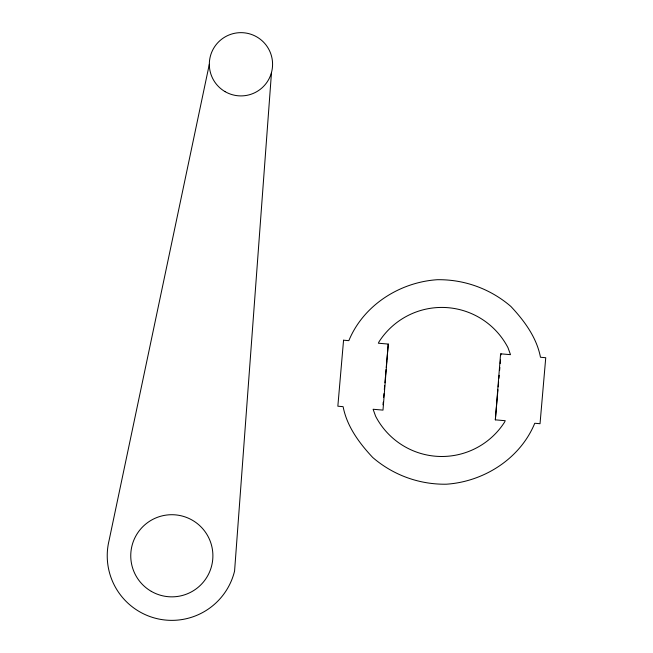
<?xml version="1.0" encoding="UTF-8"?>
<svg xmlns="http://www.w3.org/2000/svg" width="653" height="653" viewBox="0 0 653 653"><rect width="100%" height="100%" fill="white"/><g stroke="black" fill="none" stroke-linecap="round" stroke-linejoin="round"><path stroke-width="0.98" d="M271.501 72.467L234.574 571.065A64.59 64.59 0 0 1 156.54 618.53A64.59 64.59 0 0 1 109.067 540.496L209.319 64.28M388.257 344.074L382.993 410.117L373.1 409.26L375.597 416.19A74.524 74.524 0 0 0 504.54 422.181L505.234 420.703L495.333 419.846L500.598 353.812L510.499 354.669L508.001 347.731A74.524 74.524 0 0 0 379.058 341.739L378.365 343.217L388.257 344.074L386.919 359.599M383.001 404.778L383.229 402.158M383.637 397.481L383.972 393.579M384.315 389.596L384.666 385.621M384.911 382.772L385.401 377.075M385.564 375.181L386.062 369.484M386.225 367.541L386.829 360.578M495.333 419.846L497.945 389.694M498.19 386.845L498.598 382.103M498.933 378.307L499.186 375.32M499.618 370.349L499.872 367.419M500.214 363.509L500.516 360.015M500.949 354.971L501.047 353.844M343.56 340.205L337.846 406.207L343.119 406.664C346.874 426.368 359.256 443.101 372.716 457.475C393.171 475.131 419.34 484.632 446.35 484.208C484.012 481.694 520.245 458.594 534.758 423.258L540.031 423.715L545.745 357.722L540.472 357.264C536.717 337.552 524.343 320.819 510.875 306.445C490.427 288.797 464.25 279.296 437.241 279.713C399.587 282.227 363.346 305.326 348.841 340.662L343.56 340.205M225.138 91.673A31.63 31.63 0 0 0 272.579 64.28A31.63 31.63 0 0 0 225.138 36.886A31.63 31.63 0 0 0 225.138 91.673M151.284 591.349A41.074 41.074 0 0 0 212.894 555.776A41.074 41.074 0 0 0 151.284 520.212A41.074 41.074 0 0 0 151.284 591.349"/></g></svg>
